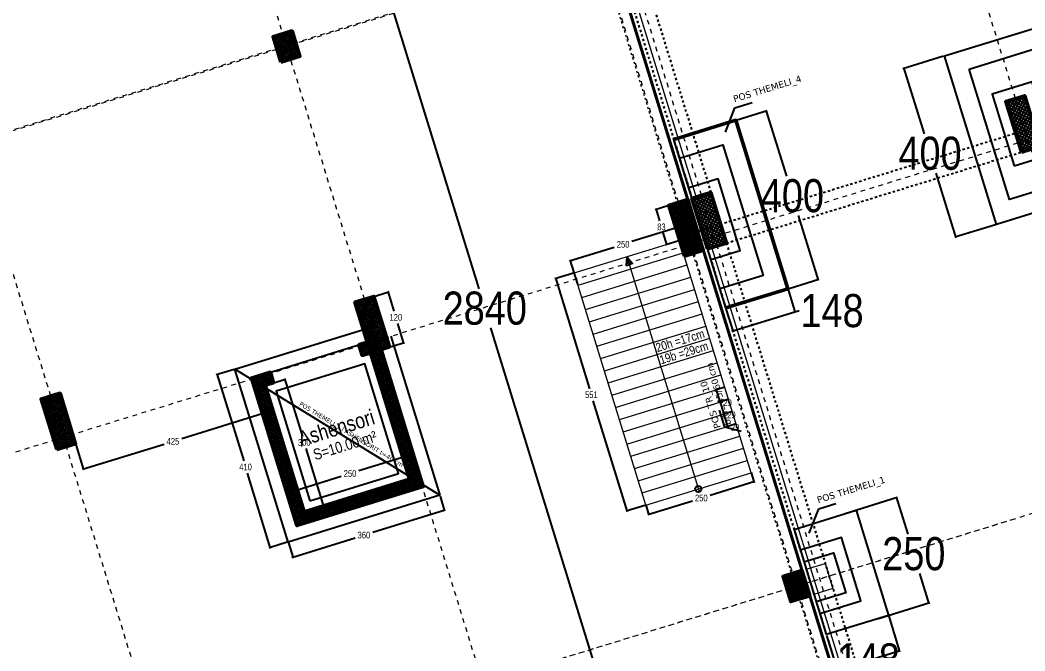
# Model space of a CAD drawing. Header units: centimetres. Extents: x 85226 to 578505, y -13061 to 170378.
# Drawn here: x 458508 to 460787, y 103599 to 105029 of the extents above; entities that cross this region are included whole.
import ezdxf

# ---------------------------------------------------------------- set-up
doc = ezdxf.new("R2010")
doc.units = ezdxf.units.CM
doc.linetypes.add('Dashed', pattern=[10.666667, 5.333333, -5.333333])
for name, color, linetype, lineweight in [('01 Bodrumi_Pen_No__20', 20, 'Continuous', 18), ('Akset_Pen_No__13', 13, 'Continuous', 18), ('Dimensionet', 150, 'Continuous', 15), ('Fasada', 7, 'Continuous', 15), ('Fasada_Pen_No__1', 1, 'Continuous', 18), ('muri', 7, 'Continuous', 40), ('Nr-Ri', 1, 'Continuous', 0), ('Shtyllat', 1, 'Continuous', 25), ('Spotat', 1, 'Continuous', 15), ('Tekst', 64, 'Continuous', 15)]:
    doc.layers.add(name, color=color, linetype=linetype, lineweight=lineweight)
doc.styles.add('Dimensionet CM', font='swissc.ttf', dxfattribs={"height": 15})
doc.styles.add('Mini shkronjat', font='simplex.shx', dxfattribs={"height": 6})
doc.dimstyles.new('Maxi shkronjat', dxfattribs={"dimscale": 2, "dimtxt": 30, "dimasz": 1, "dimexe": 1, "dimexo": 1, "dimgap": 3, "dimtad": 0, "dimtih": 1, "dimtoh": 1, "dimzin": 9, "dimtxsty": 'Dimensionet CM', "dimblk": 'ARCHTICK', "dimcen": 1, "dimdle": 1, "dimadec": 0, "dimazin": 0, "dimtfac": 1, "dimtmove": 0, "dimatfit": 3, "dimldrblk": 'ARCHTICK', "dimfxl": 1, "dimarcsym": 0})

# ---------------------------------------------------------------- blocks, each defined once
blk = doc.blocks.new('_ArchTick')
at = {"layer": 'Spotat', "color": 0, "const_width": 0.15}
blk.add_lwpolyline([(-0.5, -0.5), (0.5, 0.5)], dxfattribs=at)
blk = doc.blocks.new('*D4629')
at = {"layer": 'DEFPOINTS', "color": 0, "transparency": 16777216}
for p in [(462423.2, 108484.6), (462513.8, 108261.1), (451918.9, 103968.3)]:
    blk.add_point(p, dxfattribs=at)
at = {"layer": 'Dimensionet', "color": 0, "lineweight": -2, "transparency": 16777216}
for p, q in [((462425.1, 108485.4), (457235.7, 106382.8)), ((462513, 108263), (462422.5, 108486.5)), ((451826.5, 104191.1), (457015.8, 106293.7)), ((451918.1, 103970.2), (451827.6, 104193.7))]:
    blk.add_line(p, q, dxfattribs=at)
at = {"layer": 'Dimensionet', "color": 0, "lineweight": -2, "transparency": 16777216, "xscale": 2, "yscale": 2, "zscale": 2}
for p, rotation in [((462423.2, 108484.6), 22.05661373152367), ((451828.3, 104191.8), 202.0566137315237)]:
    blk.add_blockref('_ArchTick', p, dxfattribs=dict(at, rotation=rotation))
at = {"layer": 'Dimensionet', "color": 0, "transparency": 16777216, "insert": (457125.8, 106338.2), "char_height": 15, "attachment_point": 5, "style": 'Dimensionet CM'}
blk.add_mtext('{\\H5x;11432}', dxfattribs=at)
blk = doc.blocks.new('*D4547')
at = {"layer": 'DEFPOINTS', "color": 0, "transparency": 16777216}
for p in [(460106.5, 104196.9), (460115, 104169.2), (460095.6, 104163.2)]:
    blk.add_point(p, dxfattribs=at)
at = {"layer": 'Dimensionet', "color": 0, "lineweight": -2, "transparency": 16777216}
for p, q in [((460104.6, 104196.3), (460085.1, 104190.3)), ((460086.4, 104192.8), (460095.6, 104163.2)), ((460113.1, 104168.6), (460093.6, 104162.6)), ((460095.6, 104163.2), (460096.1, 104161.3)), ((460096.1, 104161.3), (460098.1, 104161.3))]:
    blk.add_line(p, q, dxfattribs=at)
at = {"layer": 'Dimensionet', "color": 0, "lineweight": -2, "transparency": 16777216, "xscale": 2, "yscale": 2, "zscale": 2}
for p, rotation in [((460087, 104190.9), 107.1299999991601), ((460095.6, 104163.2), 287.1299999991601)]:
    blk.add_blockref('_ArchTick', p, dxfattribs=dict(at, rotation=rotation))
at = {"layer": 'Dimensionet', "color": 0, "transparency": 16777216, "insert": (460113.1, 104161.3), "char_height": 15, "attachment_point": 5, "style": 'Dimensionet CM'}
blk.add_mtext('29', dxfattribs=at)
blk = doc.blocks.new('*D4548')
at = {"layer": 'DEFPOINTS', "color": 0, "transparency": 16777216}
for p in [(460115, 104169.2), (460104.1, 104135.5), (460123.6, 104141.5)]:
    blk.add_point(p, dxfattribs=at)
at = {"layer": 'Dimensionet', "color": 0, "lineweight": -2, "transparency": 16777216}
for p, q in [((460113.1, 104168.6), (460093.6, 104162.6)), ((460095, 104165.1), (460104.1, 104135.5)), ((460121.6, 104140.9), (460102.2, 104134.9)), ((460104.1, 104135.5), (460104.7, 104133.6)), ((460104.7, 104133.6), (460106.7, 104133.6))]:
    blk.add_line(p, q, dxfattribs=at)
at = {"layer": 'Dimensionet', "color": 0, "lineweight": -2, "transparency": 16777216, "xscale": 2, "yscale": 2, "zscale": 2}
for p, rotation in [((460095.6, 104163.2), 107.1299999991601), ((460104.1, 104135.5), 287.1299999991601)]:
    blk.add_blockref('_ArchTick', p, dxfattribs=dict(at, rotation=rotation))
at = {"layer": 'Dimensionet', "color": 0, "transparency": 16777216, "insert": (460121.7, 104133.6), "char_height": 15, "attachment_point": 5, "style": 'Dimensionet CM'}
blk.add_mtext('29', dxfattribs=at)
blk = doc.blocks.new('*D4549')
at = {"layer": 'DEFPOINTS', "color": 0, "transparency": 16777216}
for p in [(460123.6, 104141.5), (460112.6, 104107.8), (460132.1, 104113.7)]:
    blk.add_point(p, dxfattribs=at)
at = {"layer": 'Dimensionet', "color": 0, "lineweight": -2, "transparency": 16777216}
for p, q in [((460121.6, 104140.9), (460102.2, 104134.9)), ((460103.5, 104137.4), (460112.6, 104107.8)), ((460130.2, 104113.2), (460110.7, 104107.2)), ((460112.6, 104107.8), (460113.2, 104105.8)), ((460113.2, 104105.8), (460115.2, 104105.8))]:
    blk.add_line(p, q, dxfattribs=at)
at = {"layer": 'Dimensionet', "color": 0, "lineweight": -2, "transparency": 16777216, "xscale": 2, "yscale": 2, "zscale": 2}
for p, rotation in [((460104.1, 104135.5), 107.1299999991601), ((460112.6, 104107.8), 287.1299999991601)]:
    blk.add_blockref('_ArchTick', p, dxfattribs=dict(at, rotation=rotation))
at = {"layer": 'Dimensionet', "color": 0, "transparency": 16777216, "insert": (460130.2, 104105.8), "char_height": 15, "attachment_point": 5, "style": 'Dimensionet CM'}
blk.add_mtext('29', dxfattribs=at)
blk = doc.blocks.new('*D4703')
at = {"layer": 'DEFPOINTS', "color": 0, "transparency": 16777216}
for p in [(459995.3, 104557.5), (460012.5, 104501.7), (459773.6, 104428.1)]:
    blk.add_point(p, dxfattribs=at)
at = {"layer": 'Dimensionet', "color": 0, "lineweight": -2, "transparency": 16777216}
for p, q in [((459997.2, 104558.1), (459895.8, 104526.8)), ((460011.9, 104503.6), (459994.7, 104559.4)), ((459754.5, 104483.3), (459855.9, 104514.5)), ((459773, 104430), (459755.8, 104485.8))]:
    blk.add_line(p, q, dxfattribs=at)
at = {"layer": 'Dimensionet', "color": 0, "lineweight": -2, "transparency": 16777216, "xscale": 2, "yscale": 2, "zscale": 2}
for p, rotation in [((459995.3, 104557.5), 17.1299999999269), ((459756.4, 104483.9), 197.1299999999269)]:
    blk.add_blockref('_ArchTick', p, dxfattribs=dict(at, rotation=rotation))
at = {"layer": 'Dimensionet', "color": 0, "transparency": 16777216, "insert": (459875.9, 104520.7), "char_height": 15, "attachment_point": 5, "style": 'Dimensionet CM'}
blk.add_mtext('250', dxfattribs=at)
blk = doc.blocks.new('*D4550')
at = {"layer": 'DEFPOINTS', "color": 0, "transparency": 16777216}
for p in [(460165.5, 104005.3), (460172.7, 103982), (459926.6, 103931.7)]:
    blk.add_point(p, dxfattribs=at)
at = {"layer": 'Dimensionet', "color": 0, "lineweight": -2, "transparency": 16777216}
for p, q in [((460166.1, 104003.4), (460173.3, 103980.1)), ((460174.6, 103982.6), (460073.2, 103951.3)), ((459927.2, 103929.8), (459934.4, 103906.4)), ((459931.9, 103907.8), (460033.3, 103939))]:
    blk.add_line(p, q, dxfattribs=at)
at = {"layer": 'Dimensionet', "color": 0, "lineweight": -2, "transparency": 16777216, "xscale": 2, "yscale": 2, "zscale": 2}
for p, rotation in [((460172.7, 103982), 17.1299999999269), ((459933.8, 103908.4), 197.1299999999269)]:
    blk.add_blockref('_ArchTick', p, dxfattribs=dict(at, rotation=rotation))
at = {"layer": 'Dimensionet', "color": 0, "transparency": 16777216, "insert": (460053.3, 103945.2), "char_height": 15, "attachment_point": 5, "style": 'Dimensionet CM'}
blk.add_mtext('250', dxfattribs=at)
blk = doc.blocks.new('*D4551')
at = {"layer": 'DEFPOINTS', "color": 0, "transparency": 16777216}
for p in [(459722.7, 104442.8), (459765.1, 104455.8), (459927.4, 103929.3)]:
    blk.add_point(p, dxfattribs=at)
at = {"layer": 'Dimensionet', "color": 0, "lineweight": -2, "transparency": 16777216}
for p, q in [((459763.2, 104455.2), (459720.8, 104442.2)), ((459722.2, 104444.7), (459799.7, 104193.2)), ((459885.6, 103914.3), (459808.1, 104165.8)), ((459925.4, 103928.7), (459883.1, 103915.6))]:
    blk.add_line(p, q, dxfattribs=at)
at = {"layer": 'Dimensionet', "color": 0, "lineweight": -2, "transparency": 16777216, "xscale": 2, "yscale": 2, "zscale": 2}
for p, rotation in [((459722.7, 104442.8), 107.1299999991601), ((459885, 103916.2), 287.1299999991601)]:
    blk.add_blockref('_ArchTick', p, dxfattribs=dict(at, rotation=rotation))
at = {"layer": 'Dimensionet', "color": 0, "transparency": 16777216, "insert": (459803.9, 104179.5), "char_height": 15, "attachment_point": 5, "style": 'Dimensionet CM'}
blk.add_mtext('551', dxfattribs=at)
blk = doc.blocks.new('*D4706')
at = {"layer": 'DEFPOINTS', "color": 0, "transparency": 16777216}
for p in [(459267.6, 104389.3), (459378, 104297.8), (459302.9, 104274.7)]:
    blk.add_point(p, dxfattribs=at)
at = {"layer": 'Dimensionet', "color": 0, "lineweight": -2, "transparency": 16777216}
for p, q in [((459269.5, 104389.9), (459344.6, 104413.1)), ((459342.1, 104414.4), (459356.1, 104368.9)), ((459378.6, 104295.9), (459364.6, 104341.4)), ((459304.8, 104275.2), (459379.9, 104298.4))]:
    blk.add_line(p, q, dxfattribs=at)
at = {"layer": 'Dimensionet', "color": 0, "lineweight": -2, "transparency": 16777216, "xscale": 2, "yscale": 2, "zscale": 2}
for p, rotation in [((459342.7, 104412.5), 107.1299999991601), ((459378, 104297.8), 287.1299999991601)]:
    blk.add_blockref('_ArchTick', p, dxfattribs=dict(at, rotation=rotation))
at = {"layer": 'Dimensionet', "color": 0, "transparency": 16777216, "insert": (459360.4, 104355.1), "char_height": 15, "attachment_point": 5, "style": 'Dimensionet CM'}
blk.add_mtext('120', dxfattribs=at)
blk = doc.blocks.new('*D4707')
at = {"layer": 'DEFPOINTS', "color": 0, "transparency": 16777216}
for p in [(459979.5, 104608.8), (459975, 104520.5), (460004, 104529.5)]:
    blk.add_point(p, dxfattribs=at)
at = {"layer": 'Dimensionet', "color": 0, "lineweight": -2, "transparency": 16777216}
for p, q in [((459977.6, 104608.2), (459948.6, 104599.3)), ((459950, 104601.8), (459958.6, 104573.9)), ((459975.6, 104518.6), (459967, 104546.5)), ((460002.1, 104528.9), (459973.1, 104519.9))]:
    blk.add_line(p, q, dxfattribs=at)
at = {"layer": 'Dimensionet', "color": 0, "lineweight": -2, "transparency": 16777216, "xscale": 2, "yscale": 2, "zscale": 2}
for p, rotation in [((459950.6, 104599.8), 107.1299999991601), ((459975, 104520.5), 287.1299999991601)]:
    blk.add_blockref('_ArchTick', p, dxfattribs=dict(at, rotation=rotation))
at = {"layer": 'Dimensionet', "color": 0, "transparency": 16777216, "insert": (459962.8, 104560.2), "char_height": 15, "attachment_point": 5, "style": 'Dimensionet CM'}
blk.add_mtext('83', dxfattribs=at)
blk = doc.blocks.new('*D4710')
at = {"layer": 'DEFPOINTS', "color": 0, "transparency": 16777216}
for p in [(459391.3, 103988), (459137, 103964.1), (459152.4, 103914.3)]:
    blk.add_point(p, dxfattribs=at)
at = {"layer": 'Dimensionet', "color": 0, "lineweight": -2, "transparency": 16777216}
for p, q in [((459377.9, 104038.3), (459276.5, 104007.1)), ((459390.7, 103989.9), (459375.4, 104039.7)), ((459135.1, 103963.5), (459236.5, 103994.8)), ((459151.8, 103916.2), (459136.4, 103966))]:
    blk.add_line(p, q, dxfattribs=at)
at = {"layer": 'Dimensionet', "color": 0, "lineweight": -2, "transparency": 16777216, "xscale": 2, "yscale": 2, "zscale": 2}
for p, rotation in [((459375.9, 104037.8), 17.12999999992693), ((459137, 103964.1), 197.1299999999269)]:
    blk.add_blockref('_ArchTick', p, dxfattribs=dict(at, rotation=rotation))
at = {"layer": 'Dimensionet', "color": 0, "transparency": 16777216, "insert": (459256.5, 104000.9), "char_height": 15, "attachment_point": 5, "style": 'Dimensionet CM'}
blk.add_mtext('250', dxfattribs=at)
blk = doc.blocks.new('*D4711')
at = {"layer": 'DEFPOINTS', "color": 0, "transparency": 16777216}
for p in [(459108.5, 104214.7), (459064, 104201), (459152.4, 103914.3)]:
    blk.add_point(p, dxfattribs=at)
at = {"layer": 'Dimensionet', "color": 0, "lineweight": -2, "transparency": 16777216}
for p, q in [((459065.9, 104201.6), (459110.4, 104215.3)), ((459107.9, 104216.6), (459148.4, 104085.1)), ((459197.4, 103926.1), (459156.9, 104057.7)), ((459154.3, 103914.9), (459198.7, 103928.6))]:
    blk.add_line(p, q, dxfattribs=at)
at = {"layer": 'Dimensionet', "color": 0, "lineweight": -2, "transparency": 16777216, "xscale": 2, "yscale": 2, "zscale": 2}
for p, rotation in [((459108.5, 104214.7), 107.1299999991601), ((459196.8, 103928), 287.1299999991601)]:
    blk.add_blockref('_ArchTick', p, dxfattribs=dict(at, rotation=rotation))
at = {"layer": 'Dimensionet', "color": 0, "transparency": 16777216, "insert": (459152.6, 104071.4), "char_height": 15, "attachment_point": 5, "style": 'Dimensionet CM'}
blk.add_mtext('300', dxfattribs=at)
blk = doc.blocks.new('*D4576')
at = {"layer": 'DEFPOINTS', "color": 0, "transparency": 16777216}
for p in [(459609.7, 105961.5), (459633.7, 105883.5), (456029.3, 104778.5)]:
    blk.add_point(p, dxfattribs=at)
at = {"layer": 'Dimensionet', "color": 0, "lineweight": -2, "transparency": 16777216}
for p, q in [((459611.6, 105962.1), (457867.8, 105424.6)), ((459633.1, 105885.4), (459609.1, 105963.4)), ((456005, 104850.5), (457748.8, 105387.9)), ((456028.7, 104780.4), (456006.3, 104853))]:
    blk.add_line(p, q, dxfattribs=at)
at = {"layer": 'Dimensionet', "color": 0, "lineweight": -2, "transparency": 16777216, "xscale": 2, "yscale": 2, "zscale": 2}
for p, rotation in [((459609.7, 105961.5), 17.1299999999269), ((456006.9, 104851), 197.1299999999269)]:
    blk.add_blockref('_ArchTick', p, dxfattribs=dict(at, rotation=rotation))
at = {"layer": 'Dimensionet', "color": 0, "transparency": 16777216, "insert": (457808.3, 105406.3), "char_height": 15, "attachment_point": 5, "style": 'Dimensionet CM'}
blk.add_mtext('{\\H2.8125x;3770}', dxfattribs=at)
blk = doc.blocks.new('*D4586')
at = {"layer": 'DEFPOINTS', "color": 0, "transparency": 16777216}
for p in [(459460, 103951.6), (459470.5, 103917.5), (459116, 103845.6)]:
    blk.add_point(p, dxfattribs=at)
at = {"layer": 'Dimensionet', "color": 0, "lineweight": -2, "transparency": 16777216}
for p, q in [((459460.6, 103949.7), (459471.1, 103915.6)), ((459472.5, 103918.1), (459308.1, 103867.5)), ((459124.6, 103810.9), (459268, 103855.1)), ((459116.6, 103843.7), (459127.1, 103809.6))]:
    blk.add_line(p, q, dxfattribs=at)
at = {"layer": 'Dimensionet', "color": 0, "lineweight": -2, "transparency": 16777216, "xscale": 2, "yscale": 2, "zscale": 2}
for p, rotation in [((459470.5, 103917.5), 17.1299999999269), ((459126.5, 103811.5), 197.1299999999269)]:
    blk.add_blockref('_ArchTick', p, dxfattribs=dict(at, rotation=rotation))
at = {"layer": 'Dimensionet', "color": 0, "transparency": 16777216, "insert": (459288, 103861.3), "char_height": 15, "attachment_point": 5, "style": 'Dimensionet CM'}
blk.add_mtext('360', dxfattribs=at)
blk = doc.blocks.new('*D4587')
at = {"layer": 'DEFPOINTS', "color": 0, "transparency": 16777216}
for p in [(458995.3, 104237.4), (458954.9, 104224.9), (459116, 103845.6)]:
    blk.add_point(p, dxfattribs=at)
at = {"layer": 'Dimensionet', "color": 0, "lineweight": -2, "transparency": 16777216}
for p, q in [((458993.3, 104236.8), (458953, 104224.4)), ((458954.3, 104226.9), (459015.2, 104029.4)), ((459076.2, 103831.2), (459023.6, 104002)), ((459114.1, 103845), (459073.7, 103832.5))]:
    blk.add_line(p, q, dxfattribs=at)
at = {"layer": 'Dimensionet', "color": 0, "lineweight": -2, "transparency": 16777216, "xscale": 2, "yscale": 2, "zscale": 2}
for p, rotation in [((458954.9, 104224.9), 107.1299999991601), ((459075.7, 103833.1), 287.1299999991601)]:
    blk.add_blockref('_ArchTick', p, dxfattribs=dict(at, rotation=rotation))
at = {"layer": 'Dimensionet', "color": 0, "transparency": 16777216, "insert": (459019.4, 104015.7), "char_height": 15, "attachment_point": 5, "style": 'Dimensionet CM'}
blk.add_mtext('410', dxfattribs=at)
blk = doc.blocks.new('*D4736')
at = {"layer": 'DEFPOINTS', "color": 0, "transparency": 16777216}
for p in [(459032.8, 104217.6), (458634, 104068.5), (458651.6, 104011.2)]:
    blk.add_point(p, dxfattribs=at)
at = {"layer": 'Dimensionet', "color": 0, "lineweight": -2, "transparency": 16777216}
for p, q in [((459033.3, 104215.6), (459058.4, 104134.4)), ((459059.7, 104136.9), (458874.8, 104079.9)), ((458634.6, 104066.6), (458652.2, 104009.3)), ((458649.7, 104010.6), (458834.6, 104067.6))]:
    blk.add_line(p, q, dxfattribs=at)
at = {"layer": 'Dimensionet', "color": 0, "lineweight": -2, "transparency": 16777216, "xscale": 2, "yscale": 2, "zscale": 2}
for p, rotation in [((459057.8, 104136.4), 17.12999999992693), ((458651.6, 104011.2), 197.1299999999269)]:
    blk.add_blockref('_ArchTick', p, dxfattribs=dict(at, rotation=rotation))
at = {"layer": 'Dimensionet', "color": 0, "transparency": 16777216, "insert": (458854.7, 104073.8), "char_height": 15, "attachment_point": 5, "style": 'Dimensionet CM'}
blk.add_mtext('425', dxfattribs=at)
blk = doc.blocks.new('*D4591')
at = {"layer": 'DEFPOINTS', "color": 0, "transparency": 16777216}
for p in [(460496, 103946.5), (460377.5, 103910), (460451.1, 103671.1)]:
    blk.add_point(p, dxfattribs=at)
at = {"layer": 'Dimensionet', "color": 0, "lineweight": -2, "transparency": 16777216}
for p, q in [((460379.4, 103910.6), (460497.9, 103947.1)), ((460495.4, 103948.4), (460521.7, 103863.3)), ((460570.2, 103705.7), (460549.1, 103774.2)), ((460453, 103671.7), (460571.6, 103708.2))]:
    blk.add_line(p, q, dxfattribs=at)
at = {"layer": 'Dimensionet', "color": 0, "lineweight": -2, "transparency": 16777216, "xscale": 2, "yscale": 2, "zscale": 2}
for p, rotation in [((460496, 103946.5), 107.1300000000653), ((460569.6, 103707.6), 287.1300000000654)]:
    blk.add_blockref('_ArchTick', p, dxfattribs=dict(at, rotation=rotation))
at = {"layer": 'Dimensionet', "color": 0, "transparency": 16777216, "insert": (460535.4, 103818.7), "char_height": 15, "attachment_point": 5, "style": 'Dimensionet CM'}
blk.add_mtext('{\\H5x;250}', dxfattribs=at)
blk = doc.blocks.new('*D4596')
at = {"layer": 'DEFPOINTS', "color": 0, "transparency": 16777216}
for p in [(460249.6, 104420), (460108.7, 104376.5), (460265.8, 104367.5)]:
    blk.add_point(p, dxfattribs=at)
at = {"layer": 'Dimensionet', "color": 0, "lineweight": -2, "transparency": 16777216}
for p, q in [((460250.2, 104418), (460266.4, 104365.6)), ((460109.3, 104374.6), (460125.4, 104322.2)), ((460122.9, 104323.5), (460265.8, 104367.5)), ((460265.8, 104367.5), (460273.4, 104369.9)), ((460273.4, 104369.9), (460275.4, 104369.9))]:
    blk.add_line(p, q, dxfattribs=at)
at = {"layer": 'Dimensionet', "color": 0, "lineweight": -2, "transparency": 16777216, "xscale": 2, "yscale": 2, "zscale": 2}
for p, rotation in [((460265.8, 104367.5), 17.12999999987856), ((460124.8, 104324.1), 197.1299999998785)]:
    blk.add_blockref('_ArchTick', p, dxfattribs=dict(at, rotation=rotation))
at = {"layer": 'Dimensionet', "color": 0, "transparency": 16777216, "insert": (460349.9, 104369.9), "char_height": 15, "attachment_point": 5, "style": 'Dimensionet CM'}
blk.add_mtext('{\\H5x;148}', dxfattribs=at)
blk = doc.blocks.new('*D4598')
at = {"layer": 'DEFPOINTS', "color": 0, "transparency": 16777216}
for p in [(460604.9, 104948), (460512.7, 104919.6), (460722.7, 104565.7)]:
    blk.add_point(p, dxfattribs=at)
at = {"layer": 'Dimensionet', "color": 0, "lineweight": -2, "transparency": 16777216}
for p, q in [((460602.9, 104947.4), (460510.8, 104919)), ((460512.2, 104921.5), (460558.5, 104771.2)), ((460631.2, 104535.4), (460585.9, 104682.3)), ((460720.8, 104565.2), (460628.7, 104536.8))]:
    blk.add_line(p, q, dxfattribs=at)
at = {"layer": 'Dimensionet', "color": 0, "lineweight": -2, "transparency": 16777216, "xscale": 2, "yscale": 2, "zscale": 2}
for p, rotation in [((460512.7, 104919.6), 107.1299999999974), ((460630.6, 104537.4), 287.1299999999974)]:
    blk.add_blockref('_ArchTick', p, dxfattribs=dict(at, rotation=rotation))
at = {"layer": 'Dimensionet', "color": 0, "transparency": 16777216, "insert": (460572.2, 104726.7), "char_height": 15, "attachment_point": 5, "style": 'Dimensionet CM'}
blk.add_mtext('{\\H5x;400}', dxfattribs=at)
blk = doc.blocks.new('*D4603')
at = {"layer": 'DEFPOINTS', "color": 0, "transparency": 16777216}
for p in [(460200.6, 104823.4), (460108.5, 104795), (460226.3, 104412.8)]:
    blk.add_point(p, dxfattribs=at)
at = {"layer": 'Dimensionet', "color": 0, "lineweight": -2, "transparency": 16777216}
for p, q in [((460110.4, 104795.6), (460202.5, 104824)), ((460200, 104825.3), (460246.3, 104675)), ((460319, 104439.2), (460273.7, 104586.1)), ((460228.2, 104413.3), (460320.3, 104441.7))]:
    blk.add_line(p, q, dxfattribs=at)
at = {"layer": 'Dimensionet', "color": 0, "lineweight": -2, "transparency": 16777216, "xscale": 2, "yscale": 2, "zscale": 2}
for p, rotation in [((460200.6, 104823.4), 107.1300000000072), ((460318.4, 104441.1), 287.1300000000073)]:
    blk.add_blockref('_ArchTick', p, dxfattribs=dict(at, rotation=rotation))
at = {"layer": 'Dimensionet', "color": 0, "transparency": 16777216, "insert": (460260, 104630.5), "char_height": 15, "attachment_point": 5, "style": 'Dimensionet CM'}
blk.add_mtext('{\\H5x;400}', dxfattribs=at)
blk = doc.blocks.new('*D4757')
at = {"layer": 'DEFPOINTS', "color": 0, "transparency": 16777216}
for p in [(459144, 105732.5), (458921.8, 105664), (459758.3, 102950)]:
    blk.add_point(p, dxfattribs=at)
at = {"layer": 'Dimensionet', "color": 0, "lineweight": -2, "transparency": 16777216}
for p, q in [((458923.7, 105664.6), (459145.9, 105733.1)), ((459143.4, 105734.4), (459548.5, 104420.1)), ((459981, 103016.6), (459575.9, 104331)), ((459760.2, 102950.6), (459982.4, 103019.1))]:
    blk.add_line(p, q, dxfattribs=at)
at = {"layer": 'Dimensionet', "color": 0, "lineweight": -2, "transparency": 16777216, "xscale": 2, "yscale": 2, "zscale": 2}
for p, rotation in [((459144, 105732.5), 107.1299999991601), ((459980.5, 103018.5), 287.1299999991601)]:
    blk.add_blockref('_ArchTick', p, dxfattribs=dict(at, rotation=rotation))
at = {"layer": 'Dimensionet', "color": 0, "transparency": 16777216, "insert": (459562.2, 104375.5), "char_height": 15, "attachment_point": 5, "style": 'Dimensionet CM'}
blk.add_mtext('{\\H5x;2840}', dxfattribs=at)
blk = doc.blocks.new('*D4610')
at = {"layer": 'DEFPOINTS', "color": 0, "transparency": 16777216}
for p in [(460477.9, 103679.3), (460336.9, 103635.9), (460502.5, 103599.4)]:
    blk.add_point(p, dxfattribs=at)
at = {"layer": 'Dimensionet', "color": 0, "lineweight": -2, "transparency": 16777216}
for p, q in [((460478.5, 103677.4), (460503.1, 103597.5)), ((460337.5, 103634), (460362.2, 103554)), ((460359.7, 103555.4), (460504.4, 103600))]:
    blk.add_line(p, q, dxfattribs=at)
at = {"layer": 'Dimensionet', "color": 0, "lineweight": -2, "transparency": 16777216, "xscale": 2, "yscale": 2, "zscale": 2}
for p, rotation in [((460502.5, 103599.4), 17.13000000006702), ((460361.6, 103555.9), 197.130000000067)]:
    blk.add_blockref('_ArchTick', p, dxfattribs=dict(at, rotation=rotation))
at = {"layer": 'Dimensionet', "color": 0, "transparency": 16777216, "insert": (460432.1, 103577.7), "char_height": 15, "attachment_point": 5, "style": 'Dimensionet CM'}
blk.add_mtext('{\\H5x;148}', dxfattribs=at)

msp = doc.modelspace()

# ---------------------------------------------------------------- hatches: boundary and pattern name
h = msp.add_hatch()
h.set_pattern_fill('ANSI37', color=252, scale=2, angle=107.13, style=0)
h.set_pattern_definition([(152.13, (314314.4304, 120038.75), (-2.96841552, -5.61346678), []), (242.13, (314314.4304, 120038.75), (5.61346678, -2.96841552), [])])
h.paths.add_polyline_path([(460787.043, 104857.657), (460765.541, 104851.03), (460794.258, 104757.855), (460815.76, 104764.482)])
h.paths.add_polyline_path([(460765.541, 104851.03), (460744.039, 104844.402), (460772.756, 104751.228), (460794.258, 104757.855)])
h.paths.add_polyline_path([(460794.258, 104757.855), (460772.756, 104751.228), (460779.384, 104729.726), (460800.886, 104736.353)])
h.paths.add_polyline_path([(460815.76, 104764.482), (460794.258, 104757.855), (460800.886, 104736.353), (460822.387, 104742.98)])
h = msp.add_hatch()
h.set_pattern_fill('ANSI37', color=252, scale=2, angle=107.13, style=0)
h.set_pattern_definition([(152.13, (313602.4794, 119819.3173), (-2.96841552, -5.61346678), []), (242.13, (313602.4794, 119819.3173), (5.61346678, -2.96841552), [])])
h.paths.add_polyline_path([(460075.092, 104638.224), (460053.59, 104631.597), (460082.307, 104538.422), (460103.809, 104545.049)])
h.paths.add_polyline_path([(460053.59, 104631.597), (460032.088, 104624.97), (460060.805, 104531.795), (460082.307, 104538.422)])
h.paths.add_polyline_path([(460082.307, 104538.422), (460060.805, 104531.795), (460067.433, 104510.293), (460088.935, 104516.92)])
h.paths.add_polyline_path([(460103.809, 104545.049), (460082.307, 104538.422), (460088.935, 104516.92), (460110.436, 104523.547)])
h = msp.add_hatch()
h.set_pattern_fill('ANSI37', color=252, scale=2, angle=107.13, style=0)
h.set_pattern_definition([(152.13, (313549.919, 119803.1176), (-2.96841552, -5.61346678), []), (242.13, (313549.919, 119803.1176), (5.61346678, -2.96841552), [])])
h.paths.add_polyline_path([(460022.531, 104622.024), (460001.029, 104615.397), (460029.747, 104522.222), (460051.249, 104528.849)])
h.paths.add_polyline_path([(460001.029, 104615.397), (459979.528, 104608.77), (460008.245, 104515.595), (460029.747, 104522.222)])
h.paths.add_polyline_path([(460029.747, 104522.222), (460008.245, 104515.595), (460014.873, 104494.093), (460036.374, 104500.72)])
h.paths.add_polyline_path([(460051.249, 104528.849), (460029.747, 104522.222), (460036.374, 104500.72), (460057.876, 104507.347)])
h = msp.add_hatch()
h.set_pattern_fill('ANSI37', color=252, scale=2, angle=107.13, style=0)
h.set_pattern_definition([(152.13, (310702.115, 118925.386), (-2.96841552, -5.61346678), []), (242.13, (310702.115, 118925.386), (5.61346678, -2.96841552), [])])
h.paths.add_polyline_path([(459420.153, 103970.706), (459135.847, 103883.079), (459033.494, 104215.163), (459076.497, 104228.418), (459083.125, 104206.916), (459064.012, 104201.025), (459152.374, 103914.333), (459391.284, 103987.969), (459302.922, 104274.66), (459324.427, 104281.289)])
h.paths.add_polyline_path([(459324.427, 104281.289), (459326.812, 104282.024), (459422.538, 103971.441), (459420.153, 103970.706)])
h = msp.add_hatch()
h.set_pattern_fill('ANSI37', color=252, scale=2, angle=107.13, style=0)
h.set_pattern_definition([(152.13, (312837.968, 119583.685), (-2.96841552, -5.61346678), []), (242.13, (312837.968, 119583.685), (5.61346678, -2.96841552), [])])
h.paths.add_polyline_path([(460290.563, 103752.393), (460269.062, 103745.766), (460277.898, 103717.096), (460299.4, 103723.724)])
h.paths.add_polyline_path([(460269.062, 103745.766), (460247.56, 103739.138), (460256.396, 103710.469), (460277.898, 103717.096)])
h.paths.add_polyline_path([(460260.225, 103774.435), (460238.723, 103767.808), (460247.56, 103739.138), (460269.062, 103745.766)])
h.paths.add_polyline_path([(460281.727, 103781.062), (460260.225, 103774.435), (460269.062, 103745.766), (460290.563, 103752.393)])
at = {"layer": 'Fasada'}
h = msp.add_hatch(dxfattribs=at)
h.set_pattern_fill('ANSI37', color=256, angle=17.13)
h.set_pattern_definition([(62.13, (-721858.981, 383450.9155), (-2.80673339, 1.484207762), []), (152.13, (-721858.981, 383450.9155), (-1.484207762, -2.80673339), [])])
h.paths.add_polyline_path([(459099.681, 104934.049), (459142.685, 104947.303), (459125.013, 105004.642), (459082.009, 104991.387)])
h = msp.add_hatch(dxfattribs=at)
h.set_pattern_fill('ANSI37', color=256, angle=17.13)
h.set_pattern_definition([(62.13, (-720943.79, 383010.9596), (-2.80673339, 1.484207762), []), (152.13, (-720943.79, 383010.9596), (-1.484207762, -2.80673339), [])])
h.paths.add_polyline_path([(460014.873, 104494.093), (460057.876, 104507.347), (460022.531, 104622.024), (459979.528, 104608.77)])
h = msp.add_hatch(dxfattribs=at)
h.set_pattern_fill('ANSI37', color=256, angle=17.13)
h.set_pattern_definition([(62.13, (-721655.741, 382791.5268), (-2.80673339, 1.484207762), []), (152.13, (-721655.741, 382791.5268), (-1.484207762, -2.80673339), [])])
h.paths.add_polyline_path([(459302.922, 104274.66), (459345.925, 104287.915), (459310.58, 104402.591), (459267.577, 104389.337)])
h = msp.add_hatch(dxfattribs=at)
h.set_pattern_fill('ANSI37', color=256, angle=17.13)
h.set_pattern_definition([(62.13, (-724892.3388, 383175.2388), (-2.80673339, 1.484207762), []), (152.13, (-724892.3388, 383175.2388), (-1.484207762, -2.80673339), [])])
h.paths.add_polyline_path([(459083.125, 104206.916), (459064.012, 104201.025), (459152.374, 103914.333), (459391.284, 103987.969), (459302.922, 104274.66), (459283.809, 104268.769), (459276.445, 104292.66), (459319.449, 104305.915), (459422.538, 103971.441), (459135.847, 103883.079), (459032.757, 104217.553), (459075.761, 104230.807)])
h = msp.add_hatch(dxfattribs=at)
h.set_pattern_fill('ANSI37', color=256, angle=17.13)
h.set_pattern_definition([(62.13, (-722367.692, 382572.094), (-2.80673339, 1.484207762), []), (152.13, (-722367.692, 382572.094), (-1.484207762, -2.80673339), [])])
h.paths.add_polyline_path([(458590.971, 104055.227), (458633.974, 104068.482), (458598.629, 104183.158), (458555.626, 104169.904)])
h = msp.add_hatch(dxfattribs=at)
h.set_pattern_fill('ANSI37', color=256, angle=17.13)
h.set_pattern_definition([(62.13, (-720702.2736, 382227.3336), (-2.80673339, 1.484207762), []), (152.13, (-720702.2736, 382227.3336), (-1.484207762, -2.80673339), [])])
h.paths.add_polyline_path([(460256.389, 103710.467), (460299.393, 103723.721), (460281.72, 103781.06), (460238.716, 103767.805)])

# ---------------------------------------------------------------- linework, layer by layer
at = {"linetype": 'Dashed'}
for p, q in [((460110.436, 104523.547), (469131.584, 107303.986)), ((459669.082, 105768.791), (460456.979, 103212.457)), ((459678.639, 105771.736), (460032.088, 104624.97)), ((459721.643, 105784.991), (460075.092, 104638.224)), ((460044.622, 104550.351), (460766.125, 104772.728)), ((460067.433, 104510.293), (460462.117, 103229.737)), ((460110.436, 104523.547), (460505.121, 103242.991)), ((460057.876, 104507.347), (460456.979, 103212.457))]:
    msp.add_line(p, q, dxfattribs=at)
for p, q in [((460107.972, 104774.957), (460129.607, 104830.486)), ((460129.607, 104830.486), (460168.645, 104842.518)), ((459460.044, 103951.608), (458995.252, 104237.386)), ((460106.415, 104105.87), (460094.382, 104144.908)), ((460143.616, 104096.332), (460106.415, 104105.87)), ((460298.029, 103865.597), (460319.664, 103921.125)), ((460319.664, 103921.125), (460358.703, 103933.158))]:
    msp.add_line(p, q)
at = {"color": 252}
for p, q in [((460108.661, 104376.501), (459990.845, 104758.757)), ((460263.639, 103873.702), (460336.937, 103635.883))]:
    msp.add_line(p, q, dxfattribs=at)
for points in [[(460604.85, 104948.001), (460843.76, 105021.637), (460961.576, 104639.381), (460722.666, 104565.746), (460604.85, 104948.001)], [(459990.845, 104758.757), (460131.809, 104802.204), (460249.625, 104419.948), (460108.668, 104376.503)], [(459959.794, 104749.186), (459959.801, 104749.189)], [(460004.099, 104715.753), (460102.059, 104745.946), (460193.367, 104449.698), (460095.414, 104419.507)], [(460074.789, 104486.4), (460141.691, 104507.02), (460091.619, 104669.478), (460024.724, 104648.861)], [(459348.854, 104312.362), (459460.044, 103951.608), (459116.014, 103845.574), (458995.252, 104237.386), (459286.722, 104327.22)], [(460263.639, 103873.702), (460404.262, 103918.239), (460477.898, 103679.329), (460336.937, 103635.883)], [(460322.203, 103683.663), (460415.389, 103712.384), (460371.208, 103855.73), (460278.029, 103827.011)], [(460286.129, 103800.731), (460353.027, 103821.35), (460381.009, 103730.564), (460314.111, 103709.945)]]:
    msp.add_lwpolyline(points, dxfattribs=at)
for points in [[(460661.108, 104918.252), (460814.01, 104965.379), (460905.318, 104669.13), (460752.416, 104622.004)], [(460762.856, 104698.471), (460853.642, 104726.453), (460803.57, 104888.911), (460712.784, 104860.93)]]:
    msp.add_lwpolyline(points, close=True, dxfattribs=at)
at = {"elevation": 0}
for points in [[(459884.519, 104492.632), (459882.78, 104472.426), (459890.056, 104474.668), (459884.519, 104492.632)], [(459884.519, 104492.632), (459897.332, 104476.911), (459890.056, 104474.668), (459884.519, 104492.632)]]:
    msp.add_lwpolyline(points, dxfattribs=at)
msp.add_lwpolyline([(459422.538, 103971.441), (459135.847, 103883.079), (459032.757, 104217.553), (459295.561, 104298.552)])
msp.add_lwpolyline([(459165.596, 103939.337), (459366.28, 104001.191), (459289.7, 104249.657), (459089.015, 104187.803)], close=True)
msp.add_circle((460046.811, 103966.077), 7.103)
at = {"layer": '01 Bodrumi_Pen_No__20', "linetype": 'Dashed'}
msp.add_lwpolyline([(457411.39, 102728.834), (457279.99, 102859.55), (457206.719, 103097.277), (456628.558, 102919.08), (456062.233, 104756.522), (459617.21, 105852.213), (460438.979, 103185.98), (458307.904, 102529.155), (458263.723, 102672.5), (457986.275, 102586.987, -0.27723304)], format="xyb", close=True, dxfattribs=at)
at = {"layer": 'Akset_Pen_No__13', "color": 251, "linetype": 'Dashed', "ltscale": 2}
for p, q in [((455968.192, 104002.89), (469738.86, 108247.195)), ((456174.37, 103333.943), (469945.038, 107578.248)), ((456434.536, 102563.913), (470184.353, 106801.791)), ((460228.004, 106595.071), (461301.605, 103111.767)), ((459463.493, 106359.438), (460537.094, 102876.134)), ((459463.5, 106359.44), (460537.101, 102876.136)), ((459516.053, 106375.638), (460589.654, 102892.334)), ((459516.06, 106375.64), (460589.661, 102892.336)), ((458751.542, 106140.005), (459825.143, 102656.701)), ((458751.542, 106140.005), (459825.143, 102656.701)), ((458039.591, 105920.572), (459113.192, 102437.268))]:
    msp.add_line(p, q, dxfattribs=at)
at = {"layer": 'Akset_Pen_No__13', "linetype": 'Dashed', "ltscale": 2}
for p, q in [((459463.493, 106359.438), (460537.094, 102876.134)), ((459516.053, 106375.638), (460589.654, 102892.334)), ((458039.591, 105920.572), (459113.192, 102437.268)), ((459925.517, 105219.975), (456028.238, 104018.782)), ((456174.37, 103333.943), (460516.006, 104672.094)), ((457145.473, 102783.034), (460755.321, 103895.637))]:
    msp.add_line(p, q, dxfattribs=at)
at = {"layer": 'Fasada'}
for p, q in [((459765.065, 104455.817), (460003.974, 104529.452)), ((460166.266, 104002.895), (460003.974, 104529.452)), ((459773.606, 104428.103), (460012.516, 104501.738)), ((459782.148, 104400.39), (460021.058, 104474.025)), ((459927.357, 103929.26), (459765.065, 104455.817)), ((459790.69, 104372.676), (460029.6, 104446.311)), ((459799.231, 104344.962), (460038.141, 104418.598)), ((459807.773, 104317.249), (460046.683, 104390.884)), ((459816.315, 104289.535), (460055.225, 104363.171)), ((459824.857, 104261.822), (460063.766, 104335.457)), ((459833.398, 104234.108), (460072.308, 104307.744)), ((459841.94, 104206.395), (460080.85, 104280.03)), ((459850.482, 104178.681), (460089.391, 104252.316)), ((459859.023, 104150.968), (460097.933, 104224.603)), ((459867.565, 104123.254), (460106.475, 104196.889)), ((459876.107, 104095.541), (460115.016, 104169.176)), ((459884.648, 104067.827), (460123.558, 104141.462)), ((459893.19, 104040.114), (460132.1, 104113.749)), ((459901.732, 104012.4), (460140.641, 104086.035)), ((459910.273, 103984.687), (460149.183, 104058.322)), ((459918.815, 103956.973), (460157.725, 104030.608)), ((459927.357, 103929.26), (460166.266, 104002.895)), ((459927.357, 103929.26), (460166.266, 104002.895))]:
    msp.add_line(p, q, dxfattribs=at)
msp.add_lwpolyline([(457379.653, 102696.931), (457240.293, 102835.566), (457175.497, 103045.797), (456597.335, 102867.6), (456005.975, 104786.271), (459646.96, 105908.471), (460495.237, 103156.231), (458278.155, 102472.897), (458233.973, 102616.242), (457999.529, 102543.983, -0.27723304)], format="xyb", close=True, dxfattribs=at)
msp.add_lwpolyline([(460048.903, 103959.289), (459890.056, 104474.668)], dxfattribs=at)
at = {"layer": 'Fasada_Pen_No__1', "lineweight": 50}
for points in [[(459990.845, 104758.757), (460131.809, 104802.204), (460249.625, 104419.948), (460108.661, 104376.501)], [(459990.852, 104758.759), (460131.816, 104802.206), (460249.632, 104419.95), (460118.225, 104379.449)]]:
    msp.add_lwpolyline(points, dxfattribs=at)
at = {"layer": 'muri'}
msp.add_lwpolyline([(457393.758, 102711.11), (457257.936, 102846.226), (457188.719, 103070.801), (456610.557, 102892.604), (456030.979, 104773.049), (459633.738, 105883.468), (460470.233, 103169.453), (458291.377, 102497.9), (458247.195, 102641.246), (457993.638, 102563.096, -0.27723304)], format="xyb", close=True, dxfattribs=at)
at = {"layer": 'Nr-Ri'}
msp.add_lwpolyline([(460351.96, 103739.923), (460308.956, 103726.669), (460291.284, 103784.007), (460334.287, 103797.262)], close=True, dxfattribs=at)
at = {"layer": 'Shtyllat', "lineweight": 50}
for points in [[(459099.688, 104934.051), (459142.692, 104947.305), (459125.02, 105004.644), (459082.016, 104991.389)], [(460014.873, 104494.093), (460057.876, 104507.347), (460022.531, 104622.024), (459979.528, 104608.77)], [(459302.922, 104274.66), (459345.925, 104287.915), (459310.58, 104402.591), (459267.577, 104389.337)], [(458590.971, 104055.227), (458633.974, 104068.482), (458598.629, 104183.158), (458555.626, 104169.904)], [(460299.393, 103723.721), (460256.389, 103710.467), (460238.716, 103767.805), (460281.72, 103781.06)]]:
    msp.add_lwpolyline(points, close=True, dxfattribs=at)
at = {"layer": 'Shtyllat', "color": 3, "lineweight": 50}
for points in [[(460779.384, 104729.726), (460822.387, 104742.98), (460787.043, 104857.657), (460744.039, 104844.402)], [(460067.433, 104510.293), (460110.436, 104523.547), (460075.092, 104638.224), (460032.088, 104624.97)], [(460014.873, 104494.093), (460057.876, 104507.347), (460022.531, 104622.024), (459979.528, 104608.77)], [(459083.125, 104206.916), (459064.012, 104201.025), (459152.374, 103914.333), (459391.284, 103987.969), (459302.922, 104274.66), (459283.809, 104268.769), (459276.445, 104292.66), (459319.449, 104305.915), (459422.538, 103971.441), (459135.847, 103883.079), (459032.757, 104217.553), (459075.761, 104230.807)], [(460299.393, 103723.721), (460256.389, 103710.467), (460238.716, 103767.805), (460281.72, 103781.06)]]:
    msp.add_lwpolyline(points, close=True, dxfattribs=at)
msp.add_lwpolyline([(459326.812, 104282.024), (459422.538, 103971.441), (459135.847, 103883.079), (459032.757, 104217.553), (459075.761, 104230.807), (459083.125, 104206.916), (459064.012, 104201.025), (459152.374, 103914.333), (459391.284, 103987.969), (459302.922, 104274.66), (459283.809, 104268.769), (459276.445, 104292.66), (459295.561, 104298.552)], dxfattribs=at)

# ---------------------------------------------------------------- texts
at = {"style": 'Mini shkronjat'}
for s, insert, char_height, width, attachment_point, rotation in [('{\\fVerdana|b0|i0|c0|p34;POS THEMELI_4}', (460123.91, 104857.014), 15, 176.92255, 1, 17.13), ('{\\fVerdana|b0|i0|c0|p34;POS TR_10 b/h=45/60 cm}', (460083.29, 104101.221), 15, 176.92255, 1, 107.13), ('{\\fVerdana|b0|i0|c0|p34;POS THEMELI_1 I ASHENSORIT t=40 cm}', (459378.747, 104023.336), 10, 399.99116, 3, 328.829808), ('{\\fVerdana|b0|i0|c0|p34;POS THEMELI_1}', (460313.967, 103947.653), 15, 176.92255, 1, 17.13)]:
    msp.add_mtext(s, dxfattribs=dict(at, insert=insert, char_height=char_height, width=width, attachment_point=attachment_point, rotation=rotation))
at = {"layer": 'Fasada', "rotation": 17.13, "style": 'Dimensionet CM'}
for s, insert, char_height, attachment_point in [('20h =17cm', (459947.736, 104295.223), 20, 1), ('19b =29cm', (459956.277, 104267.51), 20, 1), ('S=10.00 m²', (459312.336, 104098.558), 25, 3)]:
    msp.add_mtext(s, dxfattribs=dict(at, insert=insert, char_height=char_height, attachment_point=attachment_point))
at = {"layer": 'Tekst', "insert": (459305.119, 104147.385), "char_height": 30, "attachment_point": 3, "rotation": 17.13, "style": 'Dimensionet CM'}
msp.add_mtext(' {\\H1.16667x;Ashensori}', dxfattribs=at)

# ---------------------------------------------------------------- dimensions: what is measured, and where the dimension line sits
at = {"layer": 'Dimensionet'}
dim = msp.add_aligned_dim(p1=(451918.863, 103968.334), p2=(462513.763, 108261.134), distance=241.146, text='{\\H5x;<>}', dimstyle='Maxi shkronjat', override={"dimdec": 0}, dxfattribs=at)
dim.commit()
dim.dimension.update_dxf_attribs({"geometry": '*D4629', "text_midpoint": (457125.758, 106338.231)})
for base, p1, p2, angle, text, picture, middle in [((459609.698, 105961.465), (456029.298, 104778.501), (459633.738, 105883.468), 17.13, '{\\H2.8125x;<>}', '*D4576', (457808.318, 105406.256)), ((459143.956, 105732.51), (459758.282, 102950.02), (458921.787, 105664.035), 107.13, '{\\H5x;<>}', '*D4757', (459562.204, 104375.503))]:
    dim = msp.add_linear_dim(base=base, p1=p1, p2=p2, angle=angle, text=text, dimstyle='Maxi shkronjat', dxfattribs=at)
    dim.commit()
    dim.dimension.update_dxf_attribs({"geometry": picture, "text_midpoint": middle})
for base, p1, p2, picture, middle in [((460512.746, 104919.614), (460722.673, 104565.748), (460604.857, 104948.004), '*D4598', (460572.198, 104726.721)), ((460200.577, 104823.399), (460226.283, 104412.754), (460108.466, 104795.009), '*D4603', (460260.029, 104630.507)), ((460496.011, 103946.517), (460451.121, 103671.076), (460377.486, 103909.986), '*D4591', (460535.394, 103818.74))]:
    dim = msp.add_linear_dim(base=base, p1=p1, p2=p2, angle=107.13, text='{\\H5x;<>}', dimstyle='Maxi shkronjat', dxfattribs=at)
    dim.commit()
    dim.dimension.update_dxf_attribs({"geometry": picture, "text_midpoint": middle, "dimtype": 161})
for base, p1, p2, angle, picture, middle in [((459975.007, 104520.524), (459979.528, 104608.77), (460003.974, 104529.452), 107.13, '*D4707', (459962.784, 104560.183)), ((459995.327, 104557.509), (459773.606, 104428.103), (460012.516, 104501.738), 17.13, '*D4703', (459875.872, 104520.691)), ((458651.638, 104011.173), (459032.757, 104217.553), (458633.974, 104068.482), 17.13, '*D4736', (458854.711, 104073.763)), ((459108.456, 104214.723), (459152.374, 103914.333), (459064.012, 104201.025), 107.13, '*D4711', (459152.637, 104071.378)), ((460095.56, 104163.179), (460106.475, 104196.889), (460115.016, 104169.176), 287.13, '*D4547', (460113.14, 104161.268)), ((460104.102, 104135.466), (460115.016, 104169.176), (460123.558, 104141.462), 287.13, '*D4548', (460121.681, 104133.555)), ((460112.644, 104107.752), (460123.558, 104141.462), (460132.1, 104113.749), 287.13, '*D4549', (460130.223, 104105.841)), ((459137.03, 103964.118), (459391.284, 103987.969), (459152.374, 103914.333), 197.13, '*D4710', (459256.485, 104000.936)), ((460172.709, 103981.992), (459926.616, 103931.663), (460165.526, 104005.298), 17.13, '*D4550', (460053.254, 103945.174))]:
    dim = msp.add_linear_dim(base=base, p1=p1, p2=p2, angle=angle, dimstyle='Maxi shkronjat', dxfattribs=at)
    dim.commit()
    dim.dimension.update_dxf_attribs({"geometry": picture, "text_midpoint": middle})
for base, p1, p2, angle, picture, middle in [((459722.744, 104442.773), (459927.357, 103929.26), (459765.065, 104455.817), 107.13, '*D4551', (459803.89, 104179.494)), ((459378.033, 104297.811), (459267.577, 104389.337), (459302.922, 104274.66), 107.13, '*D4706', (459360.361, 104355.149)), ((458954.895, 104224.947), (459116.014, 103845.574), (458995.252, 104237.386), 107.13, '*D4587', (459019.394, 104015.679)), ((459470.542, 103917.545), (459116.014, 103845.574), (459460.044, 103951.608), 17.13, '*D4586', (459288.029, 103861.292))]:
    dim = msp.add_linear_dim(base=base, p1=p1, p2=p2, angle=angle, dimstyle='Maxi shkronjat', dxfattribs=at)
    dim.commit()
    dim.dimension.update_dxf_attribs({"geometry": picture, "text_midpoint": middle, "dimtype": 160})
for base, p1, p2, picture, middle in [((460265.788, 104367.534), (460108.668, 104376.503), (460249.632, 104419.95), '*D4596', (460349.866, 104369.878)), ((460502.536, 103599.39), (460336.937, 103635.883), (460477.898, 103679.329), '*D4610', (460432.056, 103577.667))]:
    dim = msp.add_linear_dim(base=base, p1=p1, p2=p2, angle=17.13, text='{\\H5x;<>}', dimstyle='Maxi shkronjat', override={"dimdec": 0}, dxfattribs=at)
    dim.commit()
    dim.dimension.update_dxf_attribs({"geometry": picture, "text_midpoint": middle, "dimtype": 161})

doc.saveas('drawing.dxf')
